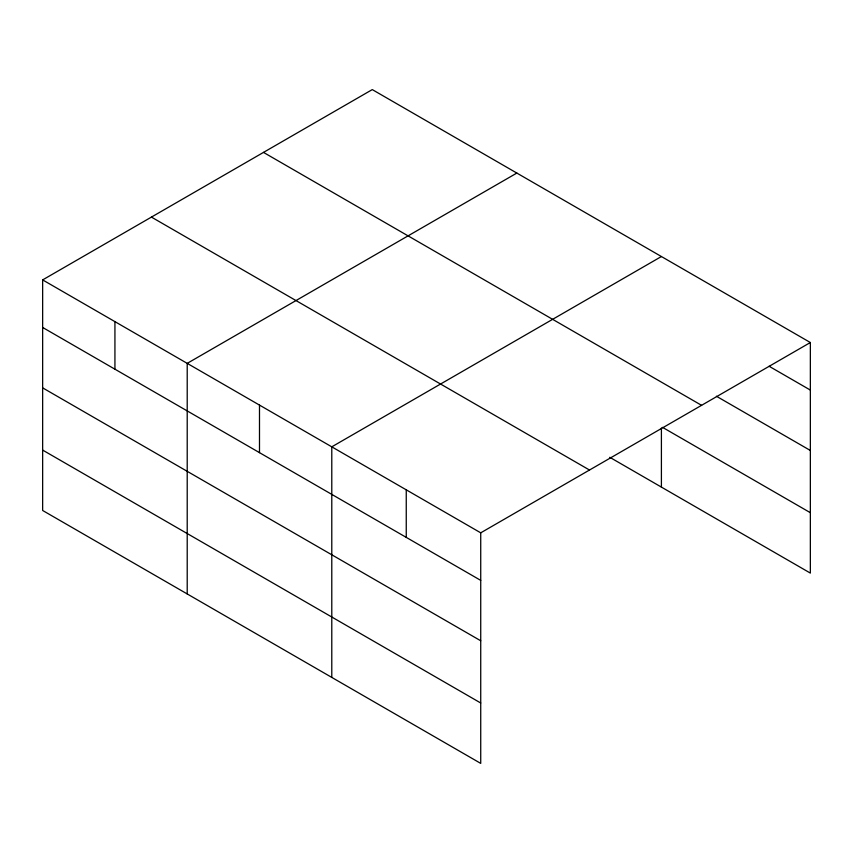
<?xml version="1.0" encoding="UTF-8"?>
<svg xmlns="http://www.w3.org/2000/svg" width="853" height="853" viewBox="0 0 853 853"><rect width="100%" height="100%" fill="white"/><g stroke="black" fill="none" stroke-linecap="round" stroke-linejoin="round"><path stroke-width="1.28" d="M42.65 279.901L480.729 532.826L480.729 763.403L42.65 510.478L42.65 279.901L372.271 89.597L810.35 342.522L810.35 573.099L609.778 457.293M516.843 173.063L187.212 363.367L187.212 593.944M661.406 256.529L331.785 446.833L331.785 677.41M480.729 532.826L810.35 342.522M769.107 366.257L810.35 390.077M716.403 396.229L810.35 450.469M263.502 152.399L701.571 405.324M662.546 427.364L810.35 512.696M151.429 217.099L589.498 470.024M42.65 327.456L480.729 580.381M42.65 387.859L480.729 640.774M42.65 450.085L480.729 703M661.406 428.014L661.406 487.106M406.252 489.825L406.252 537.379M259.493 405.1L259.493 452.655M114.931 321.634L114.931 369.189"/></g></svg>
